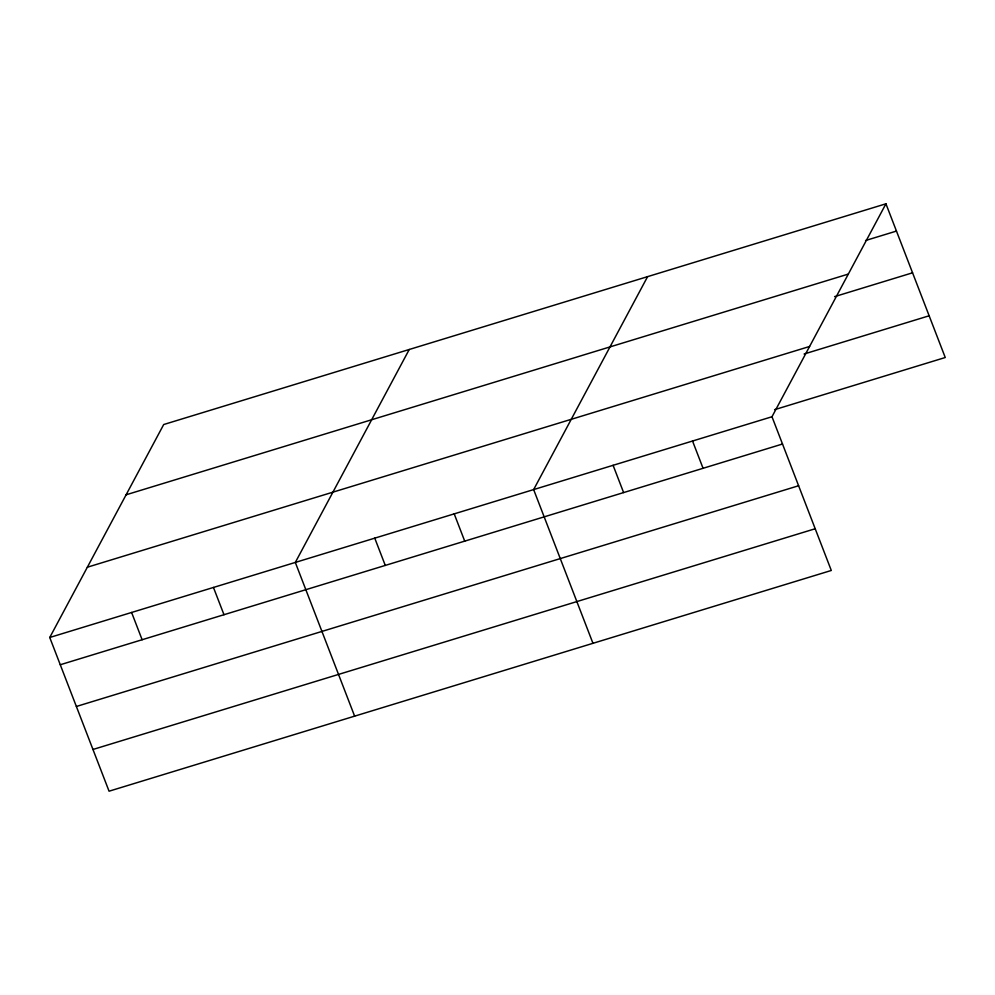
<?xml version="1.0" encoding="UTF-8"?>
<svg xmlns="http://www.w3.org/2000/svg" width="995" height="995" viewBox="0 0 995 995"><rect width="100%" height="100%" fill="white"/><g stroke="black" fill="none" stroke-linecap="round" stroke-linejoin="round"><path stroke-width="1.49" d="M885.936 203.801L771.983 416.743L831.298 570.471L109.064 791.199L49.75 637.484L163.702 424.529L885.936 203.801L945.25 357.516L774.583 409.679M409.256 349.481L295.316 562.436L354.63 716.151M647.596 276.647L533.643 489.59L592.958 643.305M865.563 240.516L896.458 231.076M126.091 494.801L848.337 274.073M834.581 296.634L912.564 272.804M87.349 567.212L809.594 346.471M804.097 354.009L929.143 315.788M49.75 637.484L771.983 416.743M60.272 664.747L782.505 444.019M76.379 706.475L798.612 485.747M92.97 749.471L815.203 528.743M692.545 441.034L703.067 468.297M613.094 465.312L623.616 492.587M454.205 513.868L464.727 541.143M374.754 538.146L385.276 565.421M213.452 587.448L223.987 614.723M131.601 612.46L142.123 639.735"/></g></svg>
